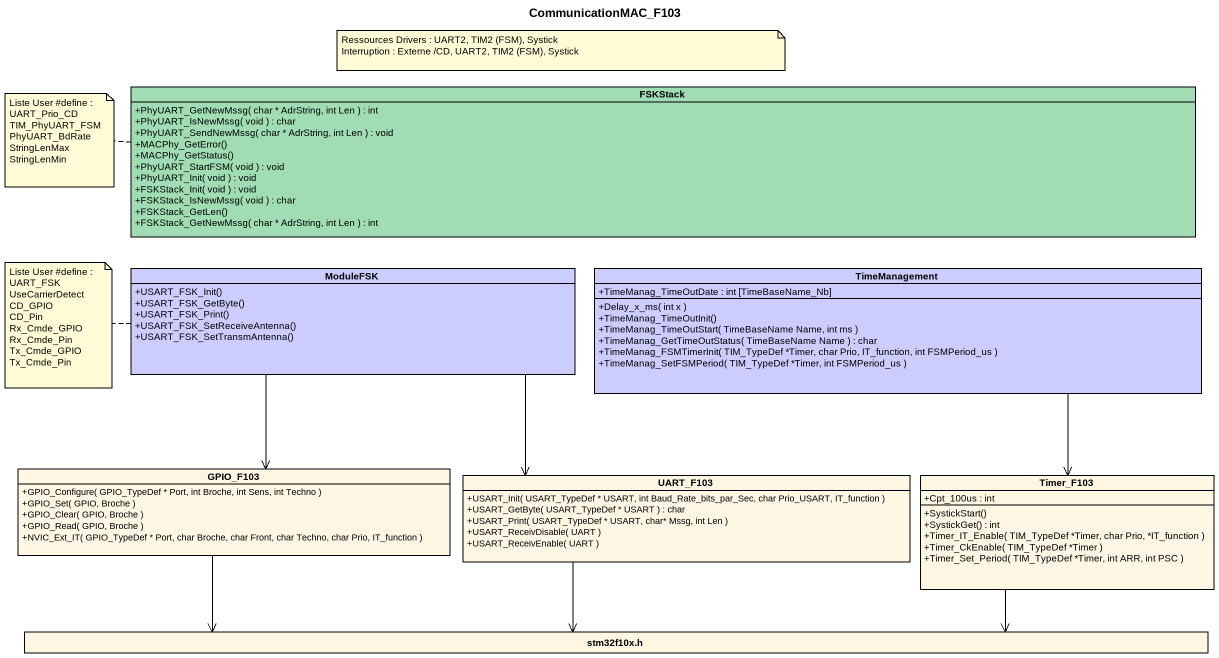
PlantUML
@startuml
title CommunicationMAC_F103
hide circle
hide empty members
skinparam classAttributeIconSize 0
class FSKStack #A0DCB4 {
  +PhyUART_GetNewMssg( char * AdrString, int Len ) : int
  +PhyUART_IsNewMssg( void ) : char
  +PhyUART_SendNewMssg( char * AdrString, int Len ) : void
  +MACPhy_GetError()
  +MACPhy_GetStatus()
  +PhyUART_StartFSM( void ) : void
  +PhyUART_Init( void ) : void
  +FSKStack_Init( void ) : void
  +FSKStack_IsNewMssg( void ) : char
  +FSKStack_GetLen()
  +FSKStack_GetNewMssg( char * AdrString, int Len ) : int
}
class ModuleFSK #CCCCFF {
  +USART_FSK_Init()
  +USART_FSK_GetByte()
  +USART_FSK_Print()
  +USART_FSK_SetReceiveAntenna()
  +USART_FSK_SetTransmAntenna()
}
class TimeManagement #CCCCFF {
  +TimeManag_TimeOutDate : int [TimeBaseName_Nb]
  +Delay_x_ms( int x )
  +TimeManag_TimeOutInit()
  +TimeManag_TimeOutStart( TimeBaseName Name, int ms )
  +TimeManag_GetTimeOutStatus( TimeBaseName Name ) : char
  +TimeManag_FSMTimerInit( TIM_TypeDef *Timer, char Prio, IT_function, int FSMPeriod_us )
  +TimeManag_SetFSMPeriod( TIM_TypeDef *Timer, int FSMPeriod_us )
}
class GPIO_F103 {
  +GPIO_Configure( GPIO_TypeDef * Port, int Broche, int Sens, int Techno )
  +GPIO_Set( GPIO, Broche )
  +GPIO_Clear( GPIO, Broche )
  +GPIO_Read( GPIO, Broche )
  +NVIC_Ext_IT( GPIO_TypeDef * Port, char Broche, char Front, char Techno, char Prio, IT_function )
}
class UART_F103 {
  +USART_Init( USART_TypeDef * USART, int Baud_Rate_bits_par_Sec, char Prio_USART, IT_function )
  +USART_GetByte( USART_TypeDef * USART ) : char
  +USART_Print( USART_TypeDef * USART, char* Mssg, int Len )
  +USART_ReceivDisable( UART )
  +USART_ReceivEnable( UART )
}
class Timer_F103 {
  +Cpt_100us : int
  +SystickStart()
  +SystickGet() : int
  +Timer_IT_Enable( TIM_TypeDef *Timer, char Prio, *IT_function )
  +Timer_CkEnable( TIM_TypeDef *Timer )
  +Timer_Set_Period( TIM_TypeDef *Timer, int ARR, int PSC )
}
class "stm32f10x.h" as stm32f10x_h
ModuleFSK --> GPIO_F103
ModuleFSK -right-> UART_F103
TimeManagement --> Timer_F103
GPIO_F103 -right-> stm32f10x_h
UART_F103 --> stm32f10x_h
Timer_F103 -left-> stm32f10x_h
note as N1
  Ressources Drivers : UART2, TIM2 (FSM), Systick
  Interruption : Externe /CD, UART2, TIM2 (FSM), Systick
end note
note left of FSKStack
  Liste User #define :
  UART_Prio_CD
  TIM_PhyUART_FSM
  PhyUART_BdRate
  StringLenMax
  StringLenMin
end note
note left of ModuleFSK
  Liste User #define :
  UART_FSK
  UseCarrierDetect
  CD_GPIO
  CD_Pin
  Rx_Cmde_GPIO
  Rx_Cmde_Pin
  Tx_Cmde_GPIO
  Tx_Cmde_Pin
end note
@enduml
